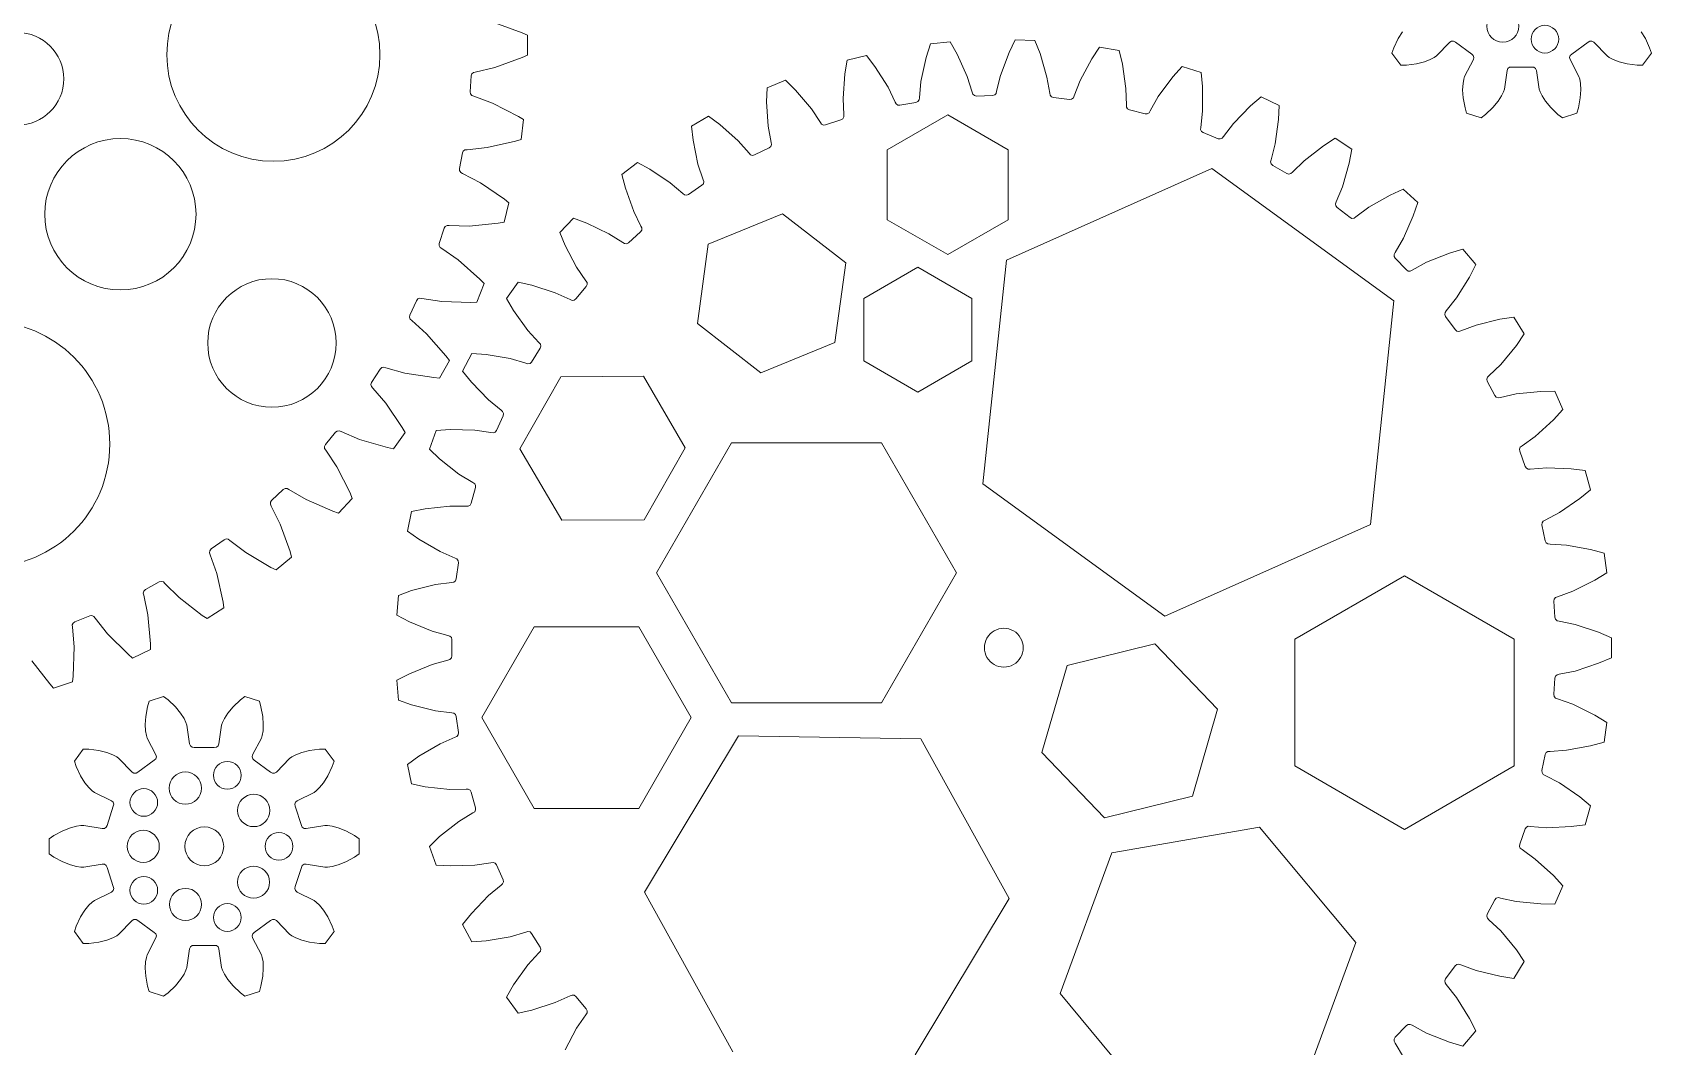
# Model space of a CAD drawing. Header units: millimetres. Extents: x -329 to 723, y 244 to 554.
# Drawn here: x 596.3 to 721.5, y 362.7 to 441.1 of the extents above; entities that cross this region are included whole.
import ezdxf

# ---------------------------------------------------------------- set-up
doc = ezdxf.new("R2010")
doc.units = ezdxf.units.MM

msp = doc.modelspace()

# ---------------------------------------------------------------- linework, layer by layer
at = {"color": 5, "lineweight": 0}
for p, q in [((634.18, 441.03), (632.06, 441.8)), ((634.59, 440.84), (634.18, 441.03)), ((634.59, 439.29), (634.59, 440.84)), ((665.75, 440.16), (665.42, 439.12)), ((667.28, 440.32), (665.75, 440.16)), ((667.81, 439.37), (667.28, 440.32)), ((672.29, 440.49), (671.83, 439.51)), ((673.83, 440.44), (672.29, 440.49)), ((674.23, 439.42), (673.83, 440.44)), ((678.83, 439.91), (678.23, 439)), ((680.34, 439.65), (678.83, 439.91)), ((680.59, 438.59), (680.34, 439.65)), ((630.55, 437.99), (632.06, 438.34)), ((632.06, 438.34), (634.18, 439.11)), ((634.18, 439.11), (634.59, 439.29)), ((659.31, 438.91), (659.13, 437.84)), ((660.8, 439.28), (659.31, 438.91)), ((661.46, 438.42), (660.8, 439.28)), ((662.48, 436.82), (661.46, 438.42)), ((665.42, 439.12), (665.01, 437.26)), ((668.59, 437.64), (667.81, 439.37)), ((671.83, 439.51), (671.17, 437.73)), ((674.76, 437.6), (674.23, 439.42)), ((678.23, 439), (677.32, 437.33)), ((680.87, 436.71), (680.59, 438.59)), ((685.21, 438.43), (684.49, 437.61)), ((686.68, 437.96), (685.21, 438.43)), ((630.15, 436.46), (630.23, 437.69)), ((630.23, 437.69), (630.28, 437.84)), ((630.28, 437.84), (630.4, 437.95)), ((630.4, 437.95), (630.55, 437.99)), ((654.53, 437.36), (653.11, 436.78)), ((655.31, 436.6), (654.53, 437.36)), ((659.13, 437.84), (658.99, 435.94)), ((665.01, 437.26), (664.89, 436)), ((668.97, 436.43), (668.59, 437.64)), ((671.17, 437.73), (670.87, 436.5)), ((674.97, 436.35), (674.76, 437.6)), ((677.32, 437.33), (676.86, 436.15)), ((684.49, 437.61), (683.37, 436.09)), ((686.78, 436.87), (686.68, 437.96)), ((630.18, 436.3), (630.15, 436.46)), ((630.28, 436.18), (630.18, 436.3)), ((630.44, 436.12), (630.28, 436.18)), ((631.89, 435.58), (630.44, 436.12)), ((653.11, 436.78), (653.08, 435.7)), ((656.54, 435.15), (655.31, 436.6)), ((658.99, 435.94), (659.04, 434.68)), ((663.02, 435.67), (662.48, 436.82)), ((664.87, 435.84), (664.78, 435.71)), ((664.89, 436), (664.87, 435.84)), ((669.03, 436.28), (668.97, 436.43)), ((669.15, 436.17), (669.03, 436.28)), ((669.31, 436.13), (669.15, 436.17)), ((670.56, 436.18), (669.31, 436.13)), ((670.72, 436.22), (670.56, 436.18)), ((670.83, 436.34), (670.72, 436.22)), ((670.87, 436.5), (670.83, 436.34)), ((675, 436.19), (674.97, 436.35)), ((675.11, 436.07), (675, 436.19)), ((675.26, 436.01), (675.11, 436.07)), ((676.51, 435.88), (675.26, 436.01)), ((676.67, 435.9), (676.51, 435.88)), ((676.8, 436), (676.67, 435.9)), ((676.86, 436.15), (676.8, 436)), ((680.9, 435.44), (680.87, 436.71)), ((683.37, 436.09), (682.74, 434.98)), ((686.79, 434.97), (686.78, 436.87)), ((691.33, 436.07), (690.51, 435.37)), ((692.71, 435.4), (691.33, 436.07)), ((633.89, 434.55), (631.89, 435.58)), ((648.59, 434.58), (647.26, 433.81)), ((649.46, 433.93), (648.59, 434.58)), ((653.08, 435.7), (653.2, 433.8)), ((657.24, 434.09), (656.54, 435.15)), ((659.04, 434.68), (659.05, 434.52)), ((663.1, 435.53), (663.02, 435.67)), ((663.23, 435.43), (663.1, 435.53)), ((663.39, 435.42), (663.23, 435.43)), ((664.63, 435.64), (663.39, 435.42)), ((664.78, 435.71), (664.63, 435.64)), ((680.91, 435.28), (680.9, 435.44)), ((681, 435.14), (680.91, 435.28)), ((681.14, 435.07), (681, 435.14)), ((682.36, 434.76), (681.14, 435.07)), ((682.52, 434.76), (682.36, 434.76)), ((682.66, 434.84), (682.52, 434.76)), ((682.74, 434.98), (682.66, 434.84)), ((686.65, 433.71), (686.79, 434.97)), ((690.51, 435.37), (689.18, 434.01)), ((692.66, 434.31), (692.71, 435.4)), ((634.28, 434.32), (633.89, 434.55)), ((634.09, 432.78), (634.28, 434.32)), ((647.26, 433.81), (647.39, 432.73)), ((650.88, 432.67), (649.46, 433.93)), ((653.2, 433.8), (653.43, 432.55)), ((657.33, 433.96), (657.24, 434.09)), ((657.47, 433.89), (657.33, 433.96)), ((657.64, 433.9), (657.47, 433.89)), ((658.83, 434.29), (657.64, 433.9)), ((658.97, 434.37), (658.83, 434.29)), ((659.05, 434.52), (658.97, 434.37)), ((686.63, 433.55), (686.65, 433.71)), ((686.7, 433.4), (686.63, 433.55)), ((686.83, 433.31), (686.7, 433.4)), ((687.99, 432.84), (686.83, 433.31)), ((689.18, 434.01), (688.41, 433)), ((692.41, 432.43), (692.66, 434.31)), ((629.92, 431.99), (631.46, 432.15)), ((631.46, 432.15), (633.65, 432.65)), ((633.65, 432.65), (634.09, 432.78)), ((647.39, 432.73), (647.77, 430.87)), ((651.73, 431.72), (650.88, 432.67)), ((653.28, 432.14), (652.15, 431.59)), ((653.4, 432.24), (653.28, 432.14)), ((653.46, 432.39), (653.4, 432.24)), ((653.43, 432.55), (653.46, 432.39)), ((688.16, 432.82), (687.99, 432.84)), ((688.31, 432.88), (688.16, 432.82)), ((688.41, 433), (688.31, 432.88)), ((692.1, 431.2), (692.41, 432.43)), ((696.15, 432.3), (694.64, 431.14)), ((697.06, 432.89), (696.15, 432.3)), ((698.34, 432.03), (697.06, 432.89)), ((629.32, 430.53), (629.55, 431.74)), ((629.55, 431.74), (629.62, 431.88)), ((629.62, 431.88), (629.75, 431.98)), ((629.75, 431.98), (629.92, 431.99)), ((643.1, 431), (641.88, 430.06)), ((644.05, 430.48), (643.1, 431)), ((647.77, 430.87), (648.17, 429.67)), ((651.83, 431.6), (651.73, 431.72)), ((651.99, 431.55), (651.83, 431.6)), ((652.15, 431.59), (651.99, 431.55)), ((692.06, 431.05), (692.1, 431.2)), ((692.1, 430.89), (692.06, 431.05)), ((692.22, 430.78), (692.1, 430.89)), ((694.64, 431.14), (693.74, 430.26)), ((697.63, 429.13), (698.14, 430.96)), ((698.14, 430.96), (698.34, 432.03)), ((629.33, 430.37), (629.32, 430.53)), ((629.42, 430.23), (629.33, 430.37)), ((629.57, 430.16), (629.42, 430.23)), ((630.94, 429.44), (629.57, 430.16)), ((641.88, 430.06), (642.16, 429.01)), ((645.63, 429.43), (644.05, 430.48)), ((648.17, 429.67), (648.22, 429.52)), ((693.31, 430.15), (692.22, 430.78)), ((693.46, 430.1), (693.31, 430.15)), ((693.62, 430.14), (693.46, 430.1)), ((693.74, 430.26), (693.62, 430.14)), ((632.8, 428.17), (630.94, 429.44)), ((642.16, 429.01), (642.8, 427.22)), ((646.6, 428.61), (645.63, 429.43)), ((646.72, 428.51), (646.6, 428.61)), ((646.88, 428.48), (646.72, 428.51)), ((647.03, 428.53), (646.88, 428.48)), ((648.08, 429.24), (647.03, 428.53)), ((648.19, 429.36), (648.08, 429.24)), ((648.22, 429.52), (648.19, 429.36)), ((697.14, 427.96), (697.63, 429.13)), ((701.31, 428.48), (699.66, 427.55)), ((702.3, 428.94), (701.31, 428.48)), ((703.44, 427.91), (702.3, 428.94)), ((632.77, 426.39), (633.15, 427.89)), ((633.15, 427.89), (632.8, 428.17)), ((642.8, 427.22), (643.36, 426.08)), ((697.08, 427.81), (697.14, 427.96)), ((697.11, 427.65), (697.08, 427.81)), ((697.21, 427.52), (697.11, 427.65)), ((698.2, 426.75), (697.21, 427.52)), ((699.66, 427.55), (698.64, 426.79)), ((703.09, 426.88), (703.44, 427.91)), ((627.76, 424.75), (628.14, 425.92)), ((628.14, 425.92), (628.22, 426.06)), ((628.22, 426.06), (628.37, 426.13)), ((628.37, 426.13), (628.53, 426.13)), ((628.53, 426.13), (630.08, 426.09)), ((630.08, 426.09), (632.32, 426.31)), ((632.32, 426.31), (632.77, 426.39)), ((638.15, 426.7), (637.08, 425.59)), ((639.17, 426.31), (638.15, 426.7)), ((640.88, 425.49), (639.17, 426.31)), ((643.36, 426.08), (643.43, 425.94)), ((643.43, 425.94), (643.42, 425.77)), ((698.34, 426.68), (698.2, 426.75)), ((698.51, 426.7), (698.34, 426.68)), ((698.64, 426.79), (698.51, 426.7)), ((702.33, 425.14), (703.09, 426.88)), ((627.75, 424.58), (627.76, 424.75)), ((627.82, 424.44), (627.75, 424.58)), ((637.08, 425.59), (637.5, 424.59)), ((637.5, 424.59), (638.38, 422.9)), ((641.95, 424.81), (640.88, 425.49)), ((642.09, 424.73), (641.95, 424.81)), ((642.25, 424.72), (642.09, 424.73)), ((642.4, 424.8), (642.25, 424.72)), ((643.33, 425.64), (642.4, 424.8)), ((643.42, 425.77), (643.33, 425.64)), ((701.69, 424.04), (702.33, 425.14)), ((627.95, 424.35), (627.82, 424.44)), ((629.23, 423.47), (627.95, 424.35)), ((630.91, 421.97), (629.23, 423.47)), ((701.61, 423.9), (701.69, 424.04)), ((701.61, 423.74), (701.61, 423.9)), ((701.69, 423.6), (701.61, 423.74)), ((702.56, 422.7), (701.69, 423.6)), ((704.12, 423.29), (703.01, 422.68)), ((705.89, 423.98), (704.12, 423.29)), ((706.93, 424.3), (705.89, 423.98)), ((707.92, 423.12), (706.93, 424.3)), ((638.38, 422.9), (639.1, 421.86)), ((702.7, 422.61), (702.56, 422.7)), ((702.86, 422.6), (702.7, 422.61)), ((703.01, 422.68), (702.86, 422.6)), ((706.43, 420.53), (707.43, 422.15)), ((707.43, 422.15), (707.92, 423.12)), ((630.66, 420.21), (631.23, 421.65)), ((631.23, 421.65), (630.91, 421.97)), ((633.86, 421.74), (632.95, 420.5)), ((634.92, 421.51), (633.86, 421.74)), ((636.73, 420.93), (634.92, 421.51)), ((637.88, 420.41), (636.73, 420.93)), ((639.13, 421.42), (638.32, 420.45)), ((639.1, 421.86), (639.19, 421.72)), ((639.2, 421.56), (639.13, 421.42)), ((639.19, 421.72), (639.2, 421.56)), ((625.48, 419.21), (626.01, 420.32)), ((626.01, 420.32), (626.11, 420.45)), ((626.11, 420.45), (626.26, 420.51)), ((626.26, 420.51), (626.42, 420.48)), ((626.42, 420.48), (627.95, 420.25)), ((627.95, 420.25), (630.2, 420.19)), ((630.2, 420.19), (630.66, 420.21)), ((632.95, 420.5), (633.51, 419.56)), ((633.51, 419.56), (634.61, 418.02)), ((638.03, 420.34), (637.88, 420.41)), ((638.19, 420.36), (638.03, 420.34)), ((638.32, 420.45), (638.19, 420.36)), ((705.55, 419.41), (705.64, 419.54)), ((705.64, 419.54), (706.43, 420.53)), ((625.45, 419.05), (625.48, 419.21)), ((625.5, 418.89), (625.45, 419.05)), ((625.63, 418.79), (625.5, 418.89)), ((626.78, 417.75), (625.63, 418.79)), ((705.52, 419.25), (705.55, 419.41)), ((705.58, 419.1), (705.52, 419.25)), ((706.32, 418.08), (705.58, 419.1)), ((707.95, 418.44), (706.76, 418)), ((709.79, 418.89), (707.95, 418.44)), ((710.87, 419.05), (709.79, 418.89)), ((711.68, 417.75), (710.87, 419.05)), ((628.26, 416.06), (626.78, 417.75)), ((634.61, 418.02), (635.47, 417.08)), ((635.47, 417.08), (635.58, 416.96)), ((706.45, 417.97), (706.32, 418.08)), ((706.61, 417.95), (706.45, 417.97)), ((706.76, 418), (706.61, 417.95)), ((711.07, 416.86), (711.68, 417.75)), ((628.54, 415.7), (628.26, 416.06)), ((630.29, 416.24), (629.57, 414.88)), ((631.38, 416.15), (630.29, 416.24)), ((633.25, 415.84), (631.38, 416.15)), ((634.46, 415.48), (633.25, 415.84)), ((635.56, 416.65), (634.89, 415.58)), ((635.61, 416.8), (635.56, 416.65)), ((635.58, 416.96), (635.61, 416.8)), ((709.86, 415.39), (711.07, 416.86)), ((622.53, 414), (623.19, 415.04)), ((623.19, 415.04), (623.31, 415.15)), ((623.31, 415.15), (623.46, 415.19)), ((623.46, 415.19), (623.62, 415.14)), ((623.62, 415.14), (625.11, 414.72)), ((625.11, 414.72), (627.34, 414.38)), ((627.79, 414.34), (628.54, 415.7)), ((629.57, 414.88), (630.25, 414.03)), ((634.62, 415.43), (634.46, 415.48)), ((634.78, 415.47), (634.62, 415.43)), ((634.89, 415.58), (634.78, 415.47)), ((708.82, 414.41), (708.94, 414.52)), ((708.94, 414.52), (709.86, 415.39)), ((622.48, 413.84), (622.53, 414)), ((622.51, 413.68), (622.48, 413.84)), ((622.62, 413.56), (622.51, 413.68)), ((623.63, 412.39), (622.62, 413.56)), ((627.34, 414.38), (627.79, 414.34)), ((630.25, 414.03), (631.56, 412.66)), ((708.77, 414.25), (708.82, 414.41)), ((708.81, 414.09), (708.77, 414.25)), ((709.4, 412.98), (708.81, 414.09)), ((712.95, 413.3), (711.06, 413.12)), ((714.04, 413.32), (712.95, 413.3)), ((714.67, 411.91), (714.04, 413.32)), ((624.89, 410.53), (623.63, 412.39)), ((631.56, 412.66), (632.54, 411.85)), ((709.51, 412.86), (709.4, 412.98)), ((709.67, 412.81), (709.51, 412.86)), ((709.83, 412.84), (709.67, 412.81)), ((711.06, 413.12), (709.83, 412.84)), ((632.69, 411.43), (632.18, 410.29)), ((632.54, 411.85), (632.66, 411.75)), ((632.66, 411.75), (632.72, 411.59)), ((632.72, 411.59), (632.69, 411.43)), ((712.53, 409.83), (713.93, 411.11)), ((713.93, 411.11), (714.67, 411.91)), ((618.95, 409.2), (619.73, 410.15)), ((619.73, 410.15), (619.86, 410.24)), ((619.86, 410.24), (620.02, 410.26)), ((620.02, 410.26), (620.17, 410.2)), ((620.17, 410.2), (621.6, 409.59)), ((621.6, 409.59), (623.76, 408.97)), ((624.21, 408.88), (625.12, 410.13)), ((625.12, 410.13), (624.89, 410.53)), ((627.53, 410.29), (627, 408.85)), ((628.61, 410.36), (627.53, 410.29)), ((630.51, 410.31), (628.61, 410.36)), ((631.76, 410.12), (630.51, 410.31)), ((631.93, 410.1), (631.76, 410.12)), ((632.08, 410.16), (631.93, 410.1)), ((632.18, 410.29), (632.08, 410.16)), ((711.5, 409.09), (712.53, 409.83)), ((618.88, 409.05), (618.95, 409.2)), ((618.89, 408.89), (618.88, 409.05)), ((618.98, 408.76), (618.89, 408.89)), ((619.84, 407.47), (618.98, 408.76)), ((623.76, 408.97), (624.21, 408.88)), ((627, 408.85), (627.79, 408.1)), ((711.3, 408.85), (711.36, 409)), ((711.32, 408.69), (711.3, 408.85)), ((711.75, 407.51), (711.32, 408.69)), ((711.36, 409), (711.5, 409.09)), ((620.86, 405.46), (619.84, 407.47)), ((627.79, 408.1), (629.28, 406.92)), ((711.84, 407.37), (711.75, 407.51)), ((711.98, 407.3), (711.84, 407.37)), ((712.14, 407.31), (711.98, 407.3)), ((713.41, 407.41), (712.14, 407.31)), ((715.31, 407.33), (713.41, 407.41)), ((716.38, 407.19), (715.31, 407.33)), ((716.81, 405.71), (716.38, 407.19)), ((615.69, 405.73), (615.83, 405.81)), ((615.83, 405.81), (615.99, 405.81)), ((615.99, 405.81), (616.13, 405.72)), ((629.28, 406.92), (630.36, 406.26)), ((630.57, 405.87), (630.22, 404.66)), ((630.36, 406.26), (630.5, 406.17)), ((630.5, 406.17), (630.57, 406.03)), ((630.57, 406.03), (630.57, 405.87)), ((614.7, 404.75), (614.79, 404.89)), ((614.7, 404.59), (614.7, 404.75)), ((614.77, 404.44), (614.7, 404.59)), ((614.79, 404.89), (615.69, 405.73)), ((616.13, 405.72), (617.47, 404.95)), ((617.47, 404.95), (619.54, 404.06)), ((619.97, 403.91), (621.03, 405.04)), ((621.03, 405.04), (620.86, 405.46)), ((630.14, 404.52), (630, 404.44)), ((630.22, 404.66), (630.14, 404.52)), ((714.4, 403.95), (715.97, 405.02)), ((715.97, 405.02), (716.81, 405.71)), ((615.46, 403.06), (614.77, 404.44)), ((619.54, 404.06), (619.97, 403.91)), ((625.62, 404.02), (625.3, 402.52)), ((626.68, 404.24), (625.62, 404.02)), ((628.57, 404.45), (626.68, 404.24)), ((629.84, 404.44), (628.57, 404.45)), ((630, 404.44), (629.84, 404.44)), ((713.05, 403.15), (713.13, 403.29)), ((713.13, 403.29), (713.28, 403.37)), ((713.28, 403.37), (714.4, 403.95)), ((616.22, 400.94), (615.46, 403.06)), ((625.3, 402.52), (626.18, 401.89)), ((713.04, 402.99), (713.05, 403.15)), ((713.3, 401.76), (713.04, 402.99)), ((610, 400.84), (610.02, 401)), ((610.05, 400.69), (610, 400.84)), ((610.02, 401), (610.13, 401.13)), ((610.13, 401.13), (611.12, 401.85)), ((611.12, 401.85), (611.28, 401.91)), ((611.28, 401.91), (611.44, 401.89)), ((611.44, 401.89), (611.56, 401.79)), ((611.56, 401.79), (612.8, 400.85)), ((612.8, 400.85), (614.74, 399.71)), ((616.34, 400.5), (616.22, 400.94)), ((626.18, 401.89), (627.82, 400.93)), ((627.82, 400.93), (628.98, 400.42)), ((713.37, 401.61), (713.3, 401.76)), ((713.51, 401.52), (713.37, 401.61)), ((713.67, 401.51), (713.51, 401.52)), ((714.94, 401.43), (713.67, 401.51)), ((716.8, 401.09), (714.94, 401.43)), ((717.85, 400.8), (716.8, 401.09)), ((718.07, 399.28), (717.85, 400.8)), ((610.56, 399.23), (610.05, 400.69)), ((614.74, 399.71), (615.14, 399.51)), ((615.14, 399.51), (616.34, 400.5)), ((628.98, 400.42), (629.13, 400.36)), ((629.24, 400.06), (629.07, 398.82)), ((629.13, 400.36), (629.23, 400.22)), ((629.23, 400.22), (629.24, 400.06)), ((605.03, 397.99), (606.11, 398.58)), ((606.11, 398.58), (606.27, 398.62)), ((606.27, 398.62), (606.42, 398.58)), ((606.42, 398.58), (606.54, 398.46)), ((606.54, 398.46), (607.64, 397.38)), ((611.05, 397.03), (610.56, 399.23)), ((627.46, 398.38), (625.62, 397.91)), ((628.72, 398.54), (627.46, 398.38)), ((628.88, 398.57), (628.72, 398.54)), ((629.01, 398.67), (628.88, 398.57)), ((629.07, 398.82), (629.01, 398.67)), ((715.44, 397.87), (717.14, 398.71)), ((717.14, 398.71), (718.07, 399.28)), ((604.86, 397.72), (604.91, 397.88)), ((604.9, 397.56), (604.86, 397.72)), ((605.23, 396.05), (604.9, 397.56)), ((604.91, 397.88), (605.03, 397.99)), ((607.64, 397.38), (609.43, 396)), ((611.11, 396.58), (611.05, 397.03)), ((624.6, 397.54), (624.49, 396.01)), ((625.62, 397.91), (624.6, 397.54)), ((713.96, 397.1), (713.98, 397.26)), ((714.04, 395.85), (713.96, 397.1)), ((713.98, 397.26), (714.09, 397.39)), ((714.09, 397.39), (714.24, 397.44)), ((714.24, 397.44), (715.44, 397.87)), ((599.58, 395.51), (600.73, 395.96)), ((600.73, 395.96), (600.89, 395.98)), ((600.89, 395.98), (601.04, 395.92)), ((601.04, 395.92), (601.14, 395.79)), ((601.14, 395.79), (602.1, 394.57)), ((605.43, 393.81), (605.23, 396.05)), ((609.43, 396), (609.8, 395.75)), ((609.8, 395.75), (611.11, 396.58)), ((624.49, 396.01), (625.46, 395.51)), ((714.09, 395.7), (714.04, 395.85)), ((599.38, 395.26), (599.45, 395.41)), ((599.4, 395.1), (599.38, 395.26)), ((599.53, 393.56), (599.4, 395.1)), ((599.45, 395.41), (599.58, 395.51)), ((602.1, 394.57), (603.69, 392.99)), ((625.46, 395.51), (627.21, 394.79)), ((627.21, 394.79), (628.43, 394.45)), ((714.22, 395.59), (714.09, 395.7)), ((714.37, 395.55), (714.22, 395.59)), ((715.62, 395.3), (714.37, 395.55)), ((717.42, 394.7), (715.62, 395.3)), ((718.42, 394.27), (717.42, 394.7)), ((599.45, 391.31), (599.53, 393.56)), ((604.04, 392.69), (605.44, 393.35)), ((605.44, 393.35), (605.43, 393.81)), ((628.43, 394.45), (628.59, 394.4)), ((628.59, 394.4), (628.7, 394.29)), ((628.7, 394.29), (628.74, 394.13)), ((628.74, 394.13), (628.74, 392.87)), ((718.42, 392.73), (718.42, 394.27)), ((596.24, 392.49), (597.63, 390.72)), ((603.69, 392.99), (604.04, 392.69)), ((627.21, 392.21), (625.46, 391.49)), ((628.43, 392.55), (627.21, 392.21)), ((628.59, 392.6), (628.43, 392.55)), ((628.7, 392.71), (628.59, 392.6)), ((628.74, 392.87), (628.7, 392.71)), ((715.62, 391.7), (717.42, 392.3)), ((717.42, 392.3), (718.42, 392.73)), ((597.93, 390.38), (599.4, 390.86)), ((599.4, 390.86), (599.45, 391.31)), ((625.46, 391.49), (624.49, 390.99)), ((624.49, 390.99), (624.6, 389.45)), ((713.96, 389.9), (714.04, 391.15)), ((714.04, 391.15), (714.09, 391.3)), ((714.09, 391.3), (714.22, 391.41)), ((714.22, 391.41), (714.37, 391.45)), ((714.37, 391.45), (715.62, 391.7)), ((597.63, 390.72), (597.93, 390.38)), ((606.44, 389.73), (605.32, 389.37)), ((606.79, 389.46), (606.44, 389.73)), ((612.73, 389.73), (612.38, 389.46)), ((613.85, 389.37), (612.73, 389.73)), ((713.98, 389.74), (713.96, 389.9)), ((714.09, 389.61), (713.98, 389.74)), ((714.24, 389.55), (714.09, 389.61)), ((715.44, 389.13), (714.24, 389.55)), ((605.2, 388.94), (605.06, 388.19)), ((605.32, 389.37), (605.2, 388.94)), ((607.35, 388.93), (606.79, 389.46)), ((607.75, 388.44), (607.35, 388.93)), ((608.02, 388.03), (607.75, 388.44)), ((611.42, 388.44), (611.15, 388.03)), ((611.82, 388.93), (611.42, 388.44)), ((612.38, 389.46), (611.82, 388.93)), ((613.97, 388.94), (613.85, 389.37)), ((614.11, 388.19), (613.97, 388.94)), ((624.6, 389.45), (625.62, 389.09)), ((625.62, 389.09), (627.46, 388.62)), ((627.46, 388.62), (628.72, 388.46)), ((628.72, 388.46), (628.88, 388.43)), ((628.88, 388.43), (629.01, 388.33)), ((629.01, 388.33), (629.07, 388.18)), ((717.14, 388.29), (715.44, 389.13)), ((718.07, 387.72), (717.14, 388.29)), ((605.06, 388.19), (605.02, 387.56)), ((605.02, 387.56), (605.04, 387.07)), ((605.04, 387.07), (605.11, 386.72)), ((608.17, 387.72), (608.02, 388.03)), ((608.24, 387.52), (608.17, 387.72)), ((608.45, 386.07), (608.24, 387.52)), ((610.93, 387.52), (610.72, 386.07)), ((611, 387.72), (610.93, 387.52)), ((611.15, 388.03), (611, 387.72)), ((614.06, 386.72), (614.13, 387.07)), ((614.15, 387.56), (614.11, 388.19)), ((614.13, 387.07), (614.15, 387.56)), ((629.07, 388.18), (629.24, 386.94)), ((717.85, 386.2), (718.07, 387.72)), ((605.11, 386.72), (605.17, 386.52)), ((605.17, 386.52), (605.85, 385.22)), ((608.52, 385.92), (608.45, 386.07)), ((608.65, 385.82), (608.52, 385.92)), ((608.81, 385.8), (608.65, 385.82)), ((610.36, 385.8), (608.81, 385.8)), ((610.52, 385.82), (610.36, 385.8)), ((610.66, 385.92), (610.52, 385.82)), ((610.72, 386.07), (610.66, 385.92)), ((613.32, 385.22), (614, 386.52)), ((614, 386.52), (614.06, 386.72)), ((627.82, 386.07), (626.18, 385.11)), ((628.98, 386.58), (627.82, 386.07)), ((629.13, 386.64), (628.98, 386.58)), ((629.23, 386.78), (629.13, 386.64)), ((629.24, 386.94), (629.23, 386.78)), ((714.94, 385.57), (716.8, 385.91)), ((716.8, 385.91), (717.85, 386.2)), ((600.23, 385.67), (599.54, 384.72)), ((599.54, 384.72), (599.69, 384.31)), ((600.67, 385.65), (600.23, 385.67)), ((601.44, 385.55), (600.67, 385.65)), ((602.05, 385.4), (601.44, 385.55)), ((602.51, 385.22), (602.05, 385.4)), ((602.82, 385.06), (602.51, 385.22)), ((602.99, 384.94), (602.82, 385.06)), ((604.01, 383.89), (602.99, 384.94)), ((605.72, 384.8), (604.46, 383.88)), ((605.84, 384.91), (605.72, 384.8)), ((605.88, 385.06), (605.84, 384.91)), ((605.85, 385.22), (605.88, 385.06)), ((613.29, 385.06), (613.32, 385.22)), ((613.33, 384.91), (613.29, 385.06)), ((613.45, 384.8), (613.33, 384.91)), ((614.71, 383.88), (613.45, 384.8)), ((616.18, 384.94), (615.16, 383.89)), ((616.36, 385.06), (616.18, 384.94)), ((616.66, 385.22), (616.36, 385.06)), ((617.12, 385.4), (616.66, 385.22)), ((617.73, 385.55), (617.12, 385.4)), ((618.5, 385.65), (617.73, 385.55)), ((618.94, 385.67), (618.5, 385.65)), ((619.63, 384.72), (618.94, 385.67)), ((619.48, 384.31), (619.63, 384.72)), ((626.18, 385.11), (625.3, 384.48)), ((625.3, 384.48), (625.62, 382.98)), ((713.04, 384.01), (713.3, 385.24)), ((713.3, 385.24), (713.37, 385.39)), ((713.37, 385.39), (713.51, 385.48)), ((713.51, 385.48), (713.67, 385.49)), ((713.67, 385.49), (714.94, 385.57)), ((599.69, 384.31), (600.02, 383.61)), ((600.02, 383.61), (600.36, 383.07)), ((604.15, 383.8), (604.01, 383.89)), ((604.32, 383.8), (604.15, 383.8)), ((604.46, 383.88), (604.32, 383.8)), ((614.86, 383.8), (614.71, 383.88)), ((615.02, 383.8), (614.86, 383.8)), ((615.16, 383.89), (615.02, 383.8)), ((618.81, 383.07), (619.15, 383.61)), ((619.15, 383.61), (619.48, 384.31)), ((713.05, 383.85), (713.04, 384.01)), ((713.13, 383.71), (713.05, 383.85)), ((713.28, 383.63), (713.13, 383.71)), ((714.4, 383.05), (713.28, 383.63)), ((600.36, 383.07), (600.67, 382.69)), ((600.67, 382.69), (600.92, 382.45)), ((600.92, 382.45), (601.09, 382.32)), ((601.09, 382.32), (602.4, 381.67)), ((616.77, 381.67), (618.08, 382.32)), ((618.08, 382.32), (618.25, 382.45)), ((618.25, 382.45), (618.5, 382.69)), ((618.5, 382.69), (618.81, 383.07)), ((625.62, 382.98), (626.68, 382.76)), ((626.68, 382.76), (628.57, 382.55)), ((628.57, 382.55), (629.84, 382.56)), ((629.84, 382.56), (630, 382.56)), ((630, 382.56), (630.14, 382.48)), ((630.14, 382.48), (630.22, 382.34)), ((630.22, 382.34), (630.57, 381.13)), ((715.97, 381.98), (714.4, 383.05)), ((716.81, 381.29), (715.97, 381.98)), ((602.55, 381.25), (602.07, 379.77)), ((602.4, 381.67), (602.53, 381.57)), ((602.53, 381.57), (602.58, 381.41)), ((602.58, 381.41), (602.55, 381.25)), ((616.59, 381.41), (616.64, 381.57)), ((616.62, 381.25), (616.59, 381.41)), ((617.1, 379.77), (616.62, 381.25)), ((616.64, 381.57), (616.77, 381.67)), ((630.36, 380.74), (629.28, 380.08)), ((630.5, 380.82), (630.36, 380.74)), ((630.57, 380.97), (630.5, 380.82)), ((630.57, 381.13), (630.57, 380.97)), ((716.38, 379.81), (716.81, 381.29)), ((599.23, 379.58), (598.64, 379.35)), ((599.7, 379.71), (599.23, 379.58)), ((600.05, 379.76), (599.7, 379.71)), ((600.26, 379.76), (600.05, 379.76)), ((601.7, 379.52), (600.26, 379.76)), ((601.87, 379.53), (601.7, 379.52)), ((602, 379.62), (601.87, 379.53)), ((602.07, 379.77), (602, 379.62)), ((617.17, 379.62), (617.1, 379.77)), ((617.31, 379.53), (617.17, 379.62)), ((617.47, 379.52), (617.31, 379.53)), ((618.91, 379.76), (617.47, 379.52)), ((619.12, 379.76), (618.91, 379.76)), ((619.47, 379.71), (619.12, 379.76)), ((619.95, 379.58), (619.47, 379.71)), ((620.53, 379.35), (619.95, 379.58)), ((629.28, 380.08), (627.79, 378.9)), ((711.32, 378.31), (711.75, 379.49)), ((711.75, 379.49), (711.84, 379.63)), ((711.84, 379.63), (711.98, 379.7)), ((711.98, 379.7), (712.14, 379.69)), ((712.14, 379.69), (713.41, 379.59)), ((713.41, 379.59), (715.31, 379.67)), ((715.31, 379.67), (716.38, 379.81)), ((597.96, 378.98), (597.6, 378.74)), ((597.6, 378.74), (597.6, 377.56)), ((598.64, 379.35), (597.96, 378.98)), ((621.21, 378.98), (620.53, 379.35)), ((621.57, 378.74), (621.21, 378.98)), ((621.57, 377.56), (621.57, 378.74)), ((627.79, 378.9), (627, 378.15)), ((711.3, 378.15), (711.32, 378.31)), ((597.6, 377.56), (597.96, 377.32)), ((597.96, 377.32), (598.64, 376.94)), ((620.53, 376.94), (621.21, 377.32)), ((621.21, 377.32), (621.57, 377.56)), ((627, 378.15), (627.53, 376.7)), ((711.36, 378), (711.3, 378.15)), ((711.5, 377.91), (711.36, 378)), ((712.53, 377.17), (711.5, 377.91)), ((713.93, 375.89), (712.53, 377.17)), ((598.64, 376.94), (599.23, 376.71)), ((599.23, 376.71), (599.7, 376.58)), ((599.7, 376.58), (600.05, 376.54)), ((600.05, 376.54), (600.26, 376.53)), ((600.26, 376.53), (601.7, 376.78)), ((601.7, 376.78), (601.87, 376.76)), ((601.87, 376.76), (602, 376.67)), ((602, 376.67), (602.07, 376.52)), ((602.07, 376.52), (602.55, 375.04)), ((616.62, 375.04), (617.1, 376.52)), ((617.1, 376.52), (617.17, 376.67)), ((617.17, 376.67), (617.31, 376.76)), ((617.31, 376.76), (617.47, 376.78)), ((617.47, 376.78), (618.91, 376.53)), ((618.91, 376.53), (619.12, 376.54)), ((619.12, 376.54), (619.47, 376.58)), ((619.47, 376.58), (619.95, 376.71)), ((619.95, 376.71), (620.53, 376.94)), ((627.53, 376.7), (628.61, 376.64)), ((628.61, 376.64), (630.51, 376.69)), ((630.51, 376.69), (631.76, 376.88)), ((631.76, 376.88), (631.93, 376.9)), ((631.93, 376.9), (632.08, 376.84)), ((632.08, 376.84), (632.18, 376.71)), ((632.18, 376.71), (632.69, 375.57)), ((714.67, 375.09), (713.93, 375.89)), ((602.4, 374.62), (601.09, 373.97)), ((602.53, 374.73), (602.4, 374.62)), ((602.58, 374.88), (602.53, 374.73)), ((602.55, 375.04), (602.58, 374.88)), ((616.59, 374.88), (616.62, 375.04)), ((616.64, 374.73), (616.59, 374.88)), ((616.77, 374.62), (616.64, 374.73)), ((618.08, 373.97), (616.77, 374.62)), ((632.54, 375.15), (631.56, 374.34)), ((632.66, 375.25), (632.54, 375.15)), ((632.72, 375.41), (632.66, 375.25)), ((632.69, 375.57), (632.72, 375.41)), ((714.04, 373.68), (714.67, 375.09)), ((600.36, 373.22), (600.02, 372.69)), ((600.67, 373.6), (600.36, 373.22)), ((600.92, 373.84), (600.67, 373.6)), ((601.09, 373.97), (600.92, 373.84)), ((618.25, 373.84), (618.08, 373.97)), ((618.5, 373.6), (618.25, 373.84)), ((618.81, 373.22), (618.5, 373.6)), ((619.15, 372.69), (618.81, 373.22)), ((631.56, 374.34), (630.25, 372.97)), ((708.81, 372.91), (709.4, 374.02)), ((709.4, 374.02), (709.51, 374.14)), ((709.51, 374.14), (709.67, 374.19)), ((709.67, 374.19), (709.83, 374.15)), ((709.83, 374.15), (711.06, 373.88)), ((711.06, 373.88), (712.95, 373.7)), ((712.95, 373.7), (714.04, 373.68)), ((599.69, 371.99), (599.54, 371.58)), ((600.02, 372.69), (599.69, 371.99)), ((602.99, 371.36), (604.01, 372.41)), ((604.01, 372.41), (604.15, 372.49)), ((604.15, 372.49), (604.32, 372.49)), ((604.32, 372.49), (604.46, 372.41)), ((604.46, 372.41), (605.72, 371.5)), ((613.45, 371.5), (614.71, 372.41)), ((614.71, 372.41), (614.86, 372.49)), ((614.86, 372.49), (615.02, 372.49)), ((615.02, 372.49), (615.16, 372.41)), ((615.16, 372.41), (616.18, 371.36)), ((619.48, 371.99), (619.15, 372.69)), ((619.63, 371.58), (619.48, 371.99)), ((630.25, 372.97), (629.57, 372.12)), ((629.57, 372.12), (630.29, 370.76)), ((708.77, 372.75), (708.81, 372.91)), ((708.82, 372.59), (708.77, 372.75)), ((708.94, 372.48), (708.82, 372.59)), ((709.86, 371.61), (708.94, 372.48)), ((599.54, 371.58), (600.23, 370.63)), ((600.67, 370.64), (601.44, 370.74)), ((601.44, 370.74), (602.05, 370.9)), ((602.05, 370.9), (602.51, 371.07)), ((602.51, 371.07), (602.82, 371.24)), ((602.82, 371.24), (602.99, 371.36)), ((605.85, 371.07), (605.17, 369.77)), ((605.72, 371.5), (605.84, 371.39)), ((605.84, 371.39), (605.88, 371.23)), ((605.88, 371.23), (605.85, 371.07)), ((613.29, 371.23), (613.33, 371.39)), ((613.32, 371.07), (613.29, 371.23)), ((614, 369.77), (613.32, 371.07)), ((613.33, 371.39), (613.45, 371.5)), ((616.18, 371.36), (616.36, 371.24)), ((616.36, 371.24), (616.66, 371.07)), ((616.66, 371.07), (617.12, 370.9)), ((617.12, 370.9), (617.73, 370.74)), ((617.73, 370.74), (618.5, 370.64)), ((618.94, 370.63), (619.63, 371.58)), ((630.29, 370.76), (631.38, 370.85)), ((631.38, 370.85), (633.25, 371.16)), ((633.25, 371.16), (634.46, 371.52)), ((634.46, 371.52), (634.62, 371.57)), ((634.62, 371.57), (634.78, 371.53)), ((634.78, 371.53), (634.89, 371.41)), ((634.89, 371.41), (635.56, 370.35)), ((711.07, 370.14), (709.86, 371.61)), ((600.23, 370.63), (600.67, 370.64)), ((605.11, 369.57), (605.04, 369.23)), ((605.17, 369.77), (605.11, 369.57)), ((608.24, 368.78), (608.45, 370.23)), ((608.45, 370.23), (608.52, 370.38)), ((608.52, 370.38), (608.65, 370.48)), ((608.65, 370.48), (608.81, 370.49)), ((608.81, 370.49), (610.36, 370.49)), ((610.36, 370.49), (610.52, 370.48)), ((610.52, 370.48), (610.66, 370.38)), ((610.66, 370.38), (610.72, 370.23)), ((610.72, 370.23), (610.93, 368.78)), ((614.06, 369.57), (614, 369.77)), ((614.13, 369.23), (614.06, 369.57)), ((618.5, 370.64), (618.94, 370.63)), ((635.47, 369.91), (634.61, 368.98)), ((635.58, 370.04), (635.47, 369.91)), ((635.56, 370.35), (635.61, 370.19)), ((635.61, 370.19), (635.58, 370.04)), ((711.68, 369.25), (711.07, 370.14)), ((605.04, 369.23), (605.02, 368.74)), ((605.02, 368.74), (605.06, 368.11)), ((607.75, 367.85), (608.02, 368.26)), ((608.02, 368.26), (608.17, 368.58)), ((608.17, 368.58), (608.24, 368.78)), ((610.93, 368.78), (611, 368.58)), ((611, 368.58), (611.15, 368.26)), ((611.15, 368.26), (611.42, 367.85)), ((614.11, 368.11), (614.15, 368.74)), ((614.15, 368.74), (614.13, 369.23)), ((634.61, 368.98), (633.51, 367.44)), ((705.58, 367.9), (706.32, 368.92)), ((706.32, 368.92), (706.45, 369.02)), ((706.45, 369.02), (706.61, 369.05)), ((706.61, 369.05), (706.76, 369)), ((706.76, 369), (707.95, 368.55)), ((707.95, 368.55), (709.79, 368.11)), ((710.87, 367.94), (711.68, 369.25)), ((605.06, 368.11), (605.2, 367.35)), ((605.2, 367.35), (605.32, 366.93)), ((606.79, 366.84), (607.35, 367.37)), ((607.35, 367.37), (607.75, 367.85)), ((611.42, 367.85), (611.82, 367.37)), ((611.82, 367.37), (612.38, 366.84)), ((613.85, 366.93), (613.97, 367.35)), ((613.97, 367.35), (614.11, 368.11)), ((633.51, 367.44), (632.95, 366.5)), ((705.52, 367.75), (705.58, 367.9)), ((705.55, 367.59), (705.52, 367.75)), ((705.64, 367.46), (705.55, 367.59)), ((706.43, 366.47), (705.64, 367.46)), ((709.79, 368.11), (710.87, 367.94)), ((605.32, 366.93), (606.44, 366.57)), ((606.44, 366.57), (606.79, 366.84)), ((612.38, 366.84), (612.73, 366.57)), ((612.73, 366.57), (613.85, 366.93)), ((632.95, 366.5), (633.86, 365.26)), ((634.92, 365.49), (636.73, 366.07)), ((636.73, 366.07), (637.88, 366.59)), ((637.88, 366.59), (638.03, 366.66)), ((638.03, 366.66), (638.19, 366.64)), ((638.19, 366.64), (638.32, 366.55)), ((638.32, 366.55), (639.13, 365.58)), ((707.43, 364.85), (706.43, 366.47)), ((633.86, 365.26), (634.92, 365.49)), ((639.1, 365.14), (638.38, 364.09)), ((639.19, 365.27), (639.1, 365.14)), ((639.13, 365.58), (639.2, 365.44)), ((639.2, 365.44), (639.19, 365.27)), ((707.92, 363.88), (707.43, 364.85)), ((638.38, 364.09), (637.5, 362.41)), ((701.61, 363.26), (701.69, 363.4)), ((701.61, 363.1), (701.61, 363.26)), ((701.69, 363.4), (702.56, 364.3)), ((702.56, 364.3), (702.7, 364.39)), ((702.7, 364.39), (702.86, 364.39)), ((702.86, 364.39), (703.01, 364.32)), ((703.01, 364.32), (704.12, 363.71)), ((704.12, 363.71), (705.89, 363.02)), ((706.93, 362.7), (707.92, 363.88)), ((701.69, 362.95), (701.61, 363.1)), ((702.33, 361.86), (701.69, 362.95)), ((705.89, 363.02), (706.93, 362.7))]:
    msp.add_line(p, q, dxfattribs=at)
at = {"color": 4, "lineweight": 0}
for p, q in [((702.26, 441.1), (701.92, 440.57)), ((721.04, 440.57), (720.71, 441.1)), ((701.59, 439.87), (701.44, 439.46)), ((701.92, 440.57), (701.59, 439.87)), ((704.88, 439.24), (705.91, 440.29)), ((705.91, 440.29), (706.05, 440.37)), ((706.05, 440.37), (706.21, 440.37)), ((706.21, 440.37), (706.35, 440.29)), ((706.35, 440.29), (707.61, 439.38)), ((715.35, 439.38), (716.61, 440.29)), ((716.61, 440.29), (716.75, 440.37)), ((716.75, 440.37), (716.91, 440.37)), ((716.91, 440.37), (717.05, 440.29)), ((717.05, 440.29), (718.08, 439.24)), ((721.37, 439.87), (721.04, 440.57)), ((721.52, 439.46), (721.37, 439.87)), ((701.44, 439.46), (702.13, 438.51)), ((702.13, 438.51), (702.57, 438.52)), ((702.57, 438.52), (703.33, 438.62)), ((703.33, 438.62), (703.95, 438.78)), ((703.95, 438.78), (704.4, 438.95)), ((704.4, 438.95), (704.71, 439.12)), ((704.71, 439.12), (704.88, 439.24)), ((707.74, 438.95), (707.06, 437.65)), ((707.61, 439.38), (707.73, 439.27)), ((707.73, 439.27), (707.78, 439.11)), ((707.78, 439.11), (707.74, 438.95)), ((710.41, 438.26), (710.54, 438.36)), ((710.54, 438.36), (710.7, 438.37)), ((710.7, 438.37), (712.26, 438.37)), ((712.26, 438.37), (712.42, 438.36)), ((712.42, 438.36), (712.55, 438.26)), ((715.18, 439.11), (715.23, 439.27)), ((715.22, 438.95), (715.18, 439.11)), ((715.9, 437.65), (715.22, 438.95)), ((715.23, 439.27), (715.35, 439.38)), ((718.08, 439.24), (718.25, 439.12)), ((718.25, 439.12), (718.56, 438.95)), ((718.56, 438.95), (719.02, 438.78)), ((719.02, 438.78), (719.63, 438.62)), ((719.63, 438.62), (720.4, 438.52)), ((720.4, 438.52), (720.83, 438.51)), ((720.83, 438.51), (721.52, 439.46)), ((706.94, 437.11), (706.91, 436.62)), ((707, 437.45), (706.94, 437.11)), ((707.06, 437.65), (707, 437.45)), ((710.14, 436.66), (710.35, 438.11)), ((710.35, 438.11), (710.41, 438.26)), ((712.55, 438.26), (712.62, 438.11)), ((712.62, 438.11), (712.83, 436.66)), ((715.96, 437.45), (715.9, 437.65)), ((716.02, 437.11), (715.96, 437.45)), ((716.05, 436.62), (716.02, 437.11)), ((706.91, 436.62), (706.96, 435.99)), ((706.96, 435.99), (707.1, 435.23)), ((709.65, 435.73), (709.91, 436.14)), ((709.91, 436.14), (710.07, 436.46)), ((710.07, 436.46), (710.14, 436.66)), ((712.83, 436.66), (712.9, 436.46)), ((712.9, 436.46), (713.05, 436.14)), ((713.05, 436.14), (713.32, 435.73)), ((715.87, 435.23), (716.01, 435.99)), ((716.01, 435.99), (716.05, 436.62)), ((707.1, 435.23), (707.22, 434.81)), ((707.22, 434.81), (708.34, 434.45)), ((708.34, 434.45), (708.68, 434.72)), ((708.68, 434.72), (709.24, 435.25)), ((709.24, 435.25), (709.65, 435.73)), ((713.32, 435.73), (713.72, 435.25)), ((713.72, 435.25), (714.28, 434.72)), ((714.28, 434.72), (714.63, 434.45)), ((714.63, 434.45), (715.75, 434.81)), ((715.75, 434.81), (715.87, 435.23))]:
    msp.add_line(p, q, dxfattribs=at)
at = {"color": 1, "lineweight": 0}
for p, q in [((662.41, 431.98), (667.09, 434.68)), ((667.09, 434.68), (671.77, 431.98)), ((662.41, 426.58), (662.41, 431.98)), ((671.77, 431.98), (671.77, 426.58)), ((671.62, 423.46), (687.51, 430.54)), ((687.51, 430.54), (701.59, 420.32)), ((648.56, 424.7), (654.3, 427.04)), ((654.3, 427.04), (659.2, 423.24)), ((667.09, 423.88), (662.41, 426.58)), ((671.77, 426.58), (667.09, 423.88)), ((647.72, 418.55), (648.56, 424.7)), ((669.8, 406.16), (671.62, 423.46)), ((659.2, 423.24), (658.36, 417.1)), ((660.59, 420.49), (664.78, 422.91)), ((664.78, 422.91), (668.96, 420.49)), ((660.59, 415.66), (660.59, 420.49)), ((668.96, 420.49), (668.96, 415.66)), ((701.59, 420.32), (699.78, 403.01)), ((652.62, 414.75), (647.72, 418.55)), ((658.36, 417.1), (652.62, 414.75)), ((664.78, 413.24), (660.59, 415.66)), ((668.96, 415.66), (664.78, 413.24)), ((633.99, 408.88), (637.16, 414.44)), ((637.16, 414.44), (643.56, 414.48)), ((643.56, 414.48), (646.79, 408.95)), ((637.23, 403.35), (633.99, 408.88)), ((646.79, 408.95), (643.62, 403.39)), ((644.57, 399.29), (650.37, 409.33)), ((650.37, 409.33), (661.97, 409.33)), ((661.97, 409.33), (667.77, 399.29)), ((683.88, 395.93), (669.8, 406.16)), ((643.62, 403.39), (637.23, 403.35)), ((699.78, 403.01), (683.88, 395.93)), ((650.37, 389.24), (644.57, 399.29)), ((667.77, 399.29), (661.97, 389.24)), ((693.93, 394.16), (702.41, 399.06)), ((702.41, 399.06), (710.9, 394.16)), ((631.05, 388.1), (635.1, 395.11)), ((635.1, 395.11), (643.2, 395.11)), ((643.2, 395.11), (647.25, 388.1)), ((670.36, 394.56), (670.23, 394.41)), ((670.51, 394.69), (670.36, 394.56)), ((670.67, 394.8), (670.51, 394.69)), ((670.85, 394.89), (670.67, 394.8)), ((671.03, 394.95), (670.85, 394.89)), ((671.23, 394.99), (671.03, 394.95)), ((671.42, 395), (671.23, 394.99)), ((671.62, 394.99), (671.42, 395)), ((671.81, 394.95), (671.62, 394.99)), ((672, 394.89), (671.81, 394.95)), ((672.17, 394.8), (672, 394.89)), ((672.34, 394.69), (672.17, 394.8)), ((672.48, 394.56), (672.34, 394.69)), ((672.61, 394.41), (672.48, 394.56)), ((669.94, 393.7), (669.92, 393.5)), ((669.92, 393.5), (669.94, 393.3)), ((669.97, 393.89), (669.94, 393.7)), ((669.94, 393.3), (669.97, 393.11)), ((670.04, 394.07), (669.97, 393.89)), ((670.12, 394.25), (670.04, 394.07)), ((670.23, 394.41), (670.12, 394.25)), ((672.72, 394.25), (672.61, 394.41)), ((672.81, 394.07), (672.72, 394.25)), ((672.87, 393.89), (672.81, 394.07)), ((672.91, 393.7), (672.87, 393.89)), ((672.87, 393.11), (672.91, 393.3)), ((672.92, 393.5), (672.91, 393.7)), ((672.91, 393.3), (672.92, 393.5)), ((676.31, 392.12), (683.11, 393.79)), ((683.11, 393.79), (687.96, 388.74)), ((693.93, 384.36), (693.93, 394.16)), ((710.9, 394.16), (710.9, 384.36)), ((669.97, 393.11), (670.04, 392.93)), ((670.04, 392.93), (670.12, 392.75)), ((670.12, 392.75), (670.23, 392.59)), ((670.23, 392.59), (670.36, 392.44)), ((670.36, 392.44), (670.51, 392.31)), ((670.51, 392.31), (670.67, 392.2)), ((670.67, 392.2), (670.85, 392.11)), ((670.85, 392.11), (671.03, 392.05)), ((671.03, 392.05), (671.23, 392.01)), ((671.23, 392.01), (671.42, 392)), ((671.42, 392), (671.62, 392.01)), ((671.62, 392.01), (671.81, 392.05)), ((671.81, 392.05), (672, 392.11)), ((672, 392.11), (672.17, 392.2)), ((672.17, 392.2), (672.34, 392.31)), ((672.34, 392.31), (672.48, 392.44)), ((672.48, 392.44), (672.61, 392.59)), ((672.61, 392.59), (672.72, 392.75)), ((672.72, 392.75), (672.81, 392.93)), ((672.81, 392.93), (672.87, 393.11)), ((674.37, 385.39), (676.31, 392.12)), ((661.97, 389.24), (650.37, 389.24)), ((687.96, 388.74), (686.01, 382.02)), ((635.1, 381.08), (631.05, 388.1)), ((647.25, 388.1), (643.2, 381.08)), ((643.64, 374.62), (650.91, 386.7)), ((650.91, 386.7), (665.01, 386.45)), ((665.01, 386.45), (671.84, 374.11)), ((679.22, 380.34), (674.37, 385.39)), ((702.41, 379.46), (693.93, 384.36)), ((710.9, 384.36), (702.41, 379.46)), ((686.01, 382.02), (679.22, 380.34)), ((643.2, 381.08), (635.1, 381.08)), ((679.78, 377.66), (691.21, 379.64)), ((691.21, 379.64), (698.64, 370.73)), ((675.78, 366.77), (679.78, 377.66)), ((650.47, 362.28), (643.64, 374.62)), ((671.84, 374.11), (664.57, 362.03)), ((698.64, 370.73), (694.64, 359.84)), ((683.21, 357.86), (675.78, 366.77))]:
    msp.add_line(p, q, dxfattribs=at)
for centre, radius in [((614.93, 439.33), 8.24), ((595.14, 437.46), 3.58), ((603.1, 427), 5.85), ((614.82, 417.05), 4.97), ((592.78, 409.23), 9.5), ((611.37, 383.64), 1.07), ((608.12, 382.65), 1.25), ((604.91, 381.54), 1.07), ((613.41, 380.92), 1.25), ((609.59, 378.15), 1.5), ((604.87, 378.15), 1.24), ((615.36, 378.15), 1.07), ((604.91, 374.75), 1.07), ((613.4, 375.38), 1.24), ((608.13, 373.66), 1.24), ((611.37, 372.65), 1.07)]:
    msp.add_circle(centre, radius, dxfattribs=at)
at = {"color": 2, "lineweight": 0}
for centre, radius in [((710.02, 441.54), 1.24), ((713.27, 440.53), 1.07)]:
    msp.add_circle(centre, radius, dxfattribs=at)

doc.saveas('drawing.dxf')
